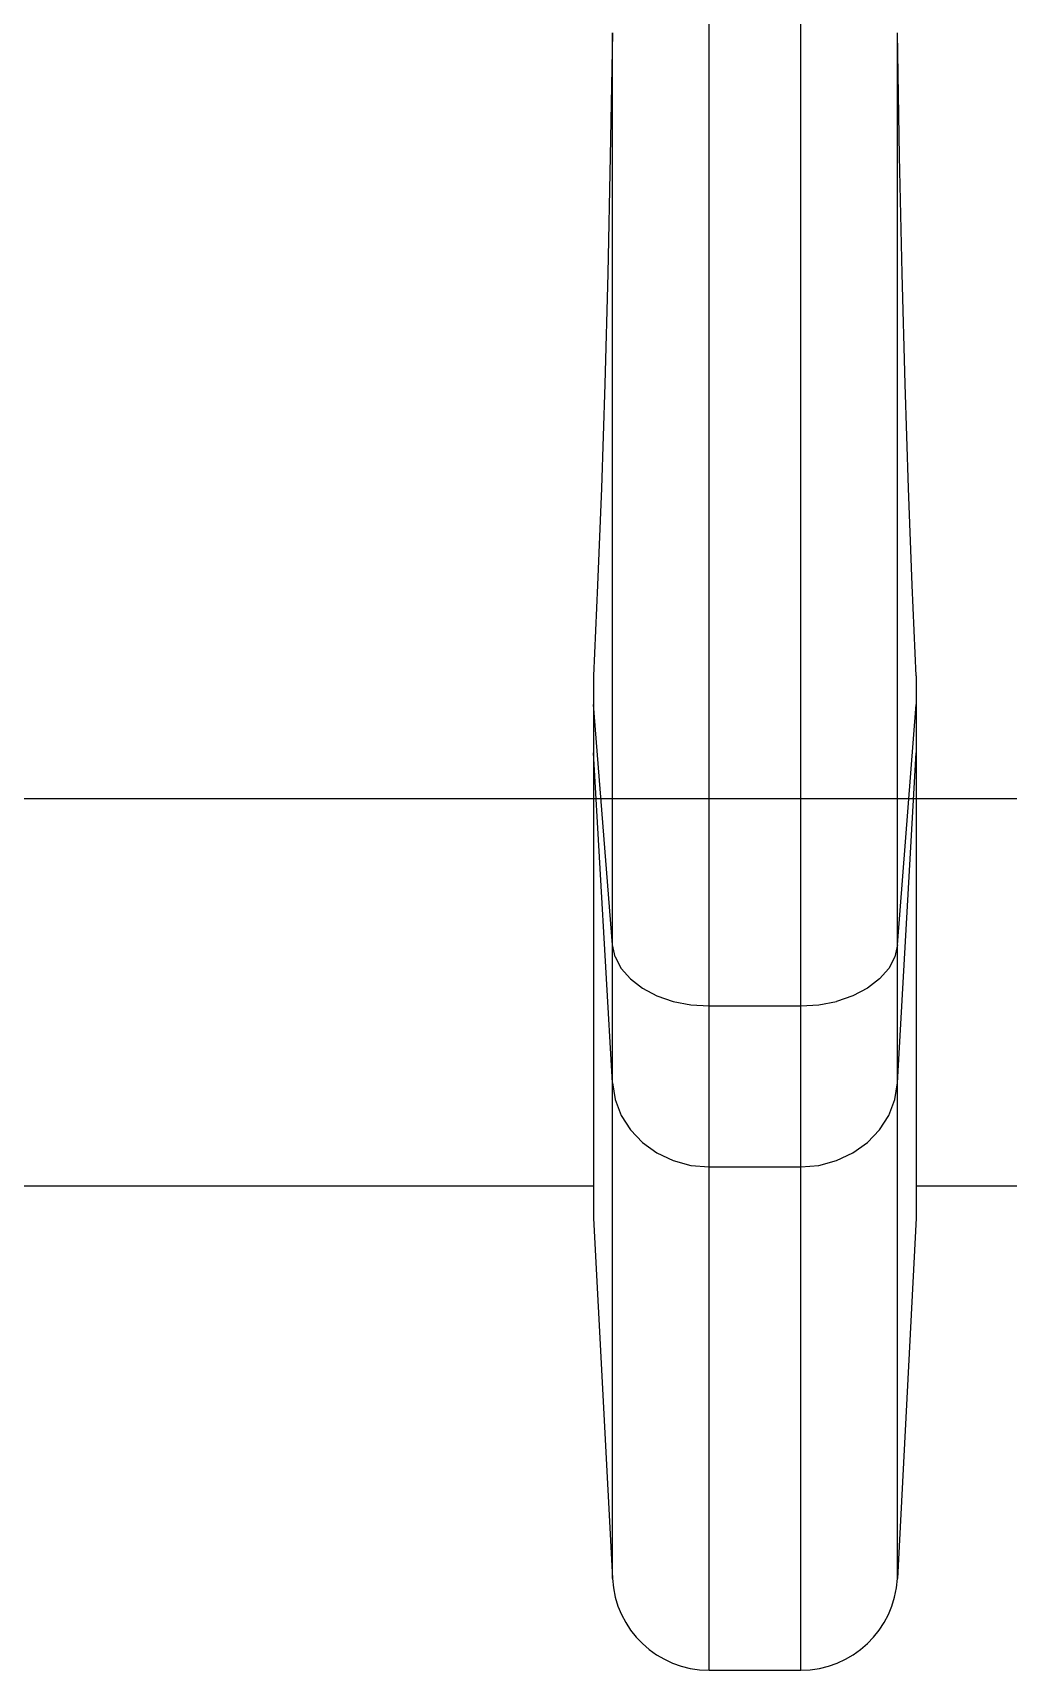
# Model space of a CAD drawing. Header units: millimetres. Extents: x -1 to 4489, y 0 to 1364.
# Drawn here: x 2417.05 to 2420.07, y 433.04 to 438.11 of the extents above; entities that cross this region are included whole.
import ezdxf

# ---------------------------------------------------------------- set-up
doc = ezdxf.new("R2010")
doc.units = ezdxf.units.MM
doc.linetypes.add('HIDDEN', pattern=[9.525, 6.35, -3.175])
doc.layers.add('DEFAULT_2', color=8, linetype='HIDDEN')

# ---------------------------------------------------------------- blocks, each defined once
blk = doc.blocks.new('A$C2FA92B4D')
at = {"color": 7, "linetype": 'Continuous'}
for p, q in [((14.8419, 36.9), (14.5581, 36.9)), ((14.2, 35.5), (14.2585, 36.6157)), ((15.2, 35.5), (15.1415, 36.6157)), ((14.2, 33.8202), (14.2, 35.5)), ((15.2, 33.8202), (15.2, 35.5)), ((14.2, 35.4), (7.2, 35.4)), ((17, 35.4), (15.2, 35.4)), ((14.2, 33.8202), (14.2127, 33.5401)), ((15.1873, 33.5401), (15.2, 33.8202)), ((14.2127, 33.5401), (14.2243, 33.2391)), ((15.1757, 33.2391), (15.1873, 33.5401)), ((14.2243, 33.2391), (14.2346, 32.9168)), ((15.1654, 32.9168), (15.1757, 33.2391)), ((14.2346, 32.9168), (14.2438, 32.574)), ((15.1562, 32.574), (15.1654, 32.9168)), ((14.2438, 32.574), (14.2518, 32.2115)), ((15.1482, 32.2115), (15.1562, 32.574)), ((14.2518, 32.2115), (14.2585, 31.8289)), ((15.1415, 31.8289), (15.1482, 32.2115))]:
    blk.add_line(p, q, dxfattribs=at)
at = {"color": 9, "linetype": 'Continuous'}
for p, q in [((14.5581, 36.9), (14.5581, 29.7048)), ((14.8419, 36.9), (14.8419, 29.7048)), ((14.2585, 36.6157), (14.2585, 31.8289)), ((15.1415, 36.6157), (15.1415, 31.8289)), ((14.3963, 35.2979), (14.3516, 35.2658)), ((14.4469, 35.3217), (14.3963, 35.2979)), ((14.4469, 35.3217), (14.3963, 35.2979)), ((14.5015, 35.3364), (14.4469, 35.3217)), ((14.5015, 35.3364), (14.4469, 35.3217)), ((14.5581, 35.3413), (14.5015, 35.3364)), ((14.8419, 35.3413), (14.5581, 35.3413)), ((14.8985, 35.3364), (14.8419, 35.3413)), ((14.9531, 35.3217), (14.8985, 35.3364)), ((15.0037, 35.2979), (14.9531, 35.3217)), ((15.0484, 35.2658), (15.0037, 35.2979)), ((14.3516, 35.2658), (14.3142, 35.2265)), ((15.0858, 35.2265), (15.0484, 35.2658)), ((15.0858, 35.2265), (15.0484, 35.2658)), ((14.3142, 35.2265), (14.2856, 35.1815)), ((15.1144, 35.1815), (15.0858, 35.2265)), ((15.1144, 35.1815), (15.0858, 35.2265)), ((14.2856, 35.1815), (14.2668, 35.1323)), ((15.1332, 35.1323), (15.1144, 35.1815)), ((14.2668, 35.1323), (14.2585, 35.0808)), ((15.1415, 35.0808), (15.1332, 35.1323)), ((14.2585, 35.0808), (14.2, 34.0586)), ((15.1415, 35.0808), (15.2, 34.0586)), ((14.5015, 34.8392), (14.4469, 34.8285)), ((14.5581, 34.8428), (14.5015, 34.8392)), ((14.8419, 34.8428), (14.5581, 34.8428)), ((14.8985, 34.8392), (14.8419, 34.8428)), ((14.9531, 34.8285), (14.8985, 34.8392)), ((14.3142, 34.7592), (14.3516, 34.7878)), ((14.3516, 34.7878), (14.3963, 34.8112)), ((14.3963, 34.8112), (14.4469, 34.8285)), ((15.0037, 34.8112), (14.9531, 34.8285)), ((15.0484, 34.7878), (15.0037, 34.8112)), ((15.0858, 34.7592), (15.0484, 34.7878)), ((14.2856, 34.7265), (14.3142, 34.7592)), ((15.1144, 34.7265), (15.0858, 34.7592)), ((14.2585, 34.6532), (14.2668, 34.6907)), ((14.2668, 34.6907), (14.2856, 34.7265)), ((15.1332, 34.6907), (15.1144, 34.7265)), ((15.1332, 34.6907), (15.1415, 34.6532)), ((14.2585, 34.6532), (14.2, 33.9091)), ((15.1415, 34.6532), (15.2, 33.909))]:
    blk.add_line(p, q, dxfattribs=at)
at = {"color": 7, "linetype": 'Continuous'}
for centre, start, end in [((14.5581, 36.6), 90, 177), ((14.8419, 36.6), 3, 90)]:
    blk.add_arc(centre, 0.3, start, end, dxfattribs=at)
at = {"layer": 'DEFAULT_2', "color": 8, "linetype": 'HIDDEN'}
blk.add_line((19.8952, 34.2), (10.0539, 34.2), dxfattribs=at)

msp = doc.modelspace()

# ---------------------------------------------------------------- block references
at = {"rotation": 180}
msp.add_blockref('A$C2FA92B4D', (2433.9857, 469.9417), dxfattribs=at)

doc.saveas('drawing.dxf')
